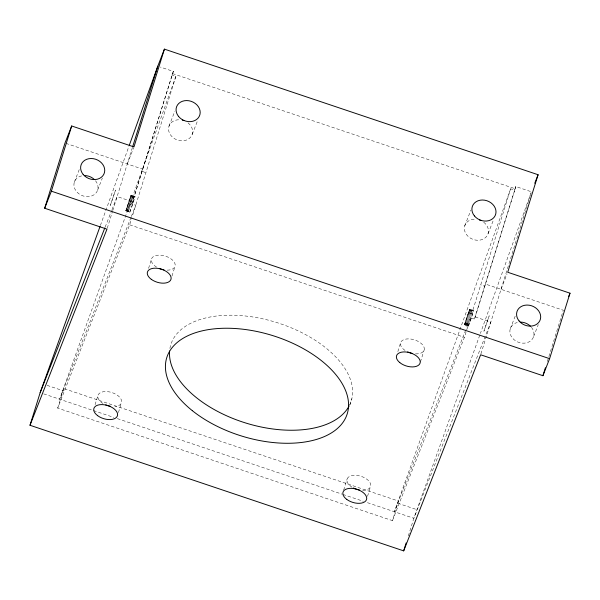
<?xml version="1.0" encoding="UTF-8"?>
<svg xmlns="http://www.w3.org/2000/svg" width="600" height="600" viewBox="0 0 600 600"><rect width="100%" height="100%" fill="white"/><g stroke="black" fill="none" stroke-linecap="round" stroke-linejoin="round"><path stroke-width="0.45" stroke-dasharray="3 2.25" d="M125.865 210.833L131.093 195.285L125.903 210.84L129.795 212.153L132.48 204.96L135.023 196.605L131.093 195.285M129.795 212.153L135.023 196.605M464.475 324.765L469.702 309.218L464.475 324.765L468.405 326.085L471.435 317.873L473.632 310.538L469.702 309.218M468.405 326.085L473.632 310.538M107.243 228.285L112.455 211.545M112.725 210.667L132.27 147.975M57.705 408.112L63.795 388.553L398.543 501.075L392.452 520.635L57.705 408.112L129.653 224.805L131.865 217.695M131.31 216.54L135.743 205.245L131.85 203.94L173.303 71.415L160.38 67.065M131.85 203.94L173.303 71.415L172.02 74.963L175.913 76.267L132.142 216.803M95.07 404.692L98.047 395.13M148.583 268.35L151.56 258.788M118.425 412.545L121.403 402.982M171.99 276.06L174.975 266.498M349.957 404.79L351.855 398.707M343.642 490.17L347.16 478.868M397.853 351.608L400.56 342.915M367.538 496.283L370.515 486.72M420.412 362.017L424.207 349.853M392.452 520.635L464.4 337.327L510.66 188.79L514.553 190.102L515.835 186.555L531.405 191.79L480.382 333.472M474.382 319.08L515.835 186.555L475.222 316.95L474.382 319.08L470.49 317.767L466.058 329.062M408.338 535.898L413.827 518.273L480.06 334.35M480.915 353.895L531.127 192.683M547.327 361.56L563.31 310.245L485.46 284.077L484.62 286.207L480.728 284.895M100.403 225.472L128.94 146.273M175.913 76.267L59.617 399.21L130.972 217.41M510.66 188.79L394.365 511.732L465.72 329.933M74.302 182.175L79.657 168.54M97.657 190.028L102.345 178.095M127.275 163.972L133.627 147.773M105.142 227.108L111.645 210.532M111.99 209.663L117.12 196.567L132.69 201.803M168.968 126.188L174.788 111.36M192.21 134.4L197.685 120.442M464.737 225.81L470.895 210.112M488.092 233.655L493.222 220.575M501.03 289.312L507.053 273.96M510.255 328.725L515.273 315.93M533.61 336.57L538.29 324.638M172.462 73.545L514.995 188.685M65.873 143.333L142.845 169.208L142.005 171.337L145.898 172.65M131.01 195.413L135.007 196.748M469.62 309.345L473.618 310.68M130.89 195.66L134.955 197.025M469.5 309.6L473.565 310.957M130.725 196.042L134.85 197.423M469.342 309.975L473.467 311.355M130.53 196.545L134.715 197.94M469.14 310.478L473.325 311.873M130.29 197.16L134.528 198.57M468.9 311.093L473.145 312.502M130.028 197.873L134.31 199.298M468.638 311.805L472.92 313.23M129.735 198.675L134.062 200.108M468.78 312.735L472.673 314.04M468.345 312.608L472.237 313.913M129.42 199.553L133.785 201M468.03 313.485L472.395 314.933M129.09 200.49L133.477 201.945M467.7 314.423L472.088 315.877M475.222 316.95L490.793 322.178L413.827 518.273L366.84 502.478M128.752 201.465L133.155 202.928M467.362 315.405L471.765 316.86M128.407 202.478L132.825 203.94M467.018 316.41L471.435 317.873M128.587 203.647L132.48 204.96M128.062 203.498L131.955 204.803M466.673 317.43L471.09 318.892M127.725 204.51L132.135 205.965M466.335 318.442L470.745 319.905M127.41 205.493L131.797 206.947M466.02 319.425L470.408 320.88M127.102 206.438L131.468 207.885M465.713 320.37L470.077 321.817M126.825 207.33L131.153 208.763M465.435 321.263L469.763 322.695M126.57 208.14L130.86 209.565M465.18 322.072L469.47 323.498M126.352 208.868L130.597 210.278M465.315 322.905L469.207 324.21M464.963 322.8L468.855 324.112M126.172 209.498L130.358 210.892M464.783 323.43L468.967 324.825M126.03 210.015L130.155 211.395M464.64 323.947L468.765 325.327M126.105 210.465L129.998 211.77M125.933 210.413L129.825 211.725M464.543 324.345L468.607 325.71M125.88 210.69L129.87 212.025M464.49 324.623L468.48 325.957M129.653 224.805L464.4 337.327M47.085 385.35L62.963 390.683M397.71 503.205L417.173 509.752M43.695 393.855L113.775 417.412M117.33 418.612L341.978 494.123M342.862 494.423L363.285 501.285M169.913 348.42A94.5 52.568 17.3 0 1 277.358 322.74A94.5 52.568 17.3 0 1 349.53 405.18M102.938 403.463A12.322 6.855 17.3 0 1 101.227 392.31A12.322 6.855 17.3 0 1 119.468 396.998A12.322 6.855 17.3 0 1 114.84 406.522M352.05 487.2A12.322 6.855 17.3 0 1 350.715 475.912A12.322 6.855 17.3 0 1 369.142 481.373A12.322 6.855 17.3 0 1 362.505 490.298M156.593 267.12A12.322 6.855 17.3 0 1 155.04 255.795A12.322 6.855 17.3 0 1 173.505 261.135A12.322 6.855 17.3 0 1 167.062 270.142M405.007 350.407A12.322 6.855 17.3 0 1 404.805 339.33A12.322 6.855 17.3 0 1 423.037 345.405A12.322 6.855 17.3 0 1 415.35 353.858M531.457 327.278A12.322 10.238 21.4 0 1 528.48 342.15A12.322 10.238 21.4 0 1 511.26 336.36A12.322 10.238 21.4 0 1 517.237 322.5M95.505 180.735A12.322 10.238 21.4 0 1 92.085 195.795A12.322 10.238 21.4 0 1 74.858 188.94A12.322 10.238 21.4 0 1 82.778 175.672M483.697 222.195A12.322 10.238 21.4 0 1 483.825 238.8A12.322 10.238 21.4 0 1 465.293 232.567A12.322 10.238 21.4 0 1 474.757 219.195M188.047 122.895A12.322 10.238 21.4 0 1 187.822 139.455A12.322 10.238 21.4 0 1 169.387 132.945A12.322 10.238 21.4 0 1 179.16 119.752M110.31 205.447L115.56 190.058L110.31 205.447M483.945 331.17L489.202 315.78L483.945 331.17"/><path stroke-width="0.9" d="M30 425.265L106.965 229.17L44.685 208.237L64.995 143.04L71.685 125.985L133.965 146.917L164.422 49.125L538.095 174.735L507.72 272.257L570 293.19L549.607 358.665L542.918 375.712L480.638 354.78L403.673 550.875L30 425.265L40.155 392.67L100.08 226.35M44.685 208.237L51.383 191.183L71.685 125.985M132.547 147.083L157.792 66.195L164.422 49.125M403.673 550.875L406.14 542.947M542.918 375.712L545.393 367.748M129.255 145.395L157.792 66.195M104.805 227.985L40.155 392.67M534.75 183.262L538.095 174.735M568.665 296.603L570 293.19M51.383 191.183L549.607 358.665M349.132 405.952A94.5 52.568 17.3 0 1 246.225 423.158A94.5 52.568 17.3 0 1 169.59 351.015M110.325 406.252A12.322 6.855 17.3 0 1 105.712 404.888M359.438 489.99A12.322 6.855 17.3 0 1 353.392 487.957M164.002 269.858A12.322 6.855 17.3 0 1 159.382 268.522M412.252 353.43A12.322 6.855 17.3 0 1 407.692 351.907M520.275 322.11A12.322 10.238 21.4 0 1 530.408 326.138M84.323 175.567A12.322 10.238 21.4 0 1 94.455 179.595M479.46 219.952A12.322 10.238 21.4 0 1 480.96 220.545M182.31 120.135A12.322 10.238 21.4 0 1 183.855 120.585M192.308 410.655A94.5 52.568 17.3 0 0 345.465 418.222A94.5 52.568 17.3 0 0 233.205 328.403A94.5 52.568 17.3 0 0 192.308 410.655M97.65 415.673A12.322 6.855 17.3 0 0 117.337 416.025A12.322 6.855 17.3 0 0 102 404.595A12.322 6.855 17.3 0 0 97.65 415.673M346.77 499.41A12.322 6.855 17.3 0 0 366.457 499.763A12.322 6.855 17.3 0 0 351.112 488.332A12.322 6.855 17.3 0 0 346.77 499.41M151.297 279.33A12.322 6.855 17.3 0 0 170.91 279.532A12.322 6.855 17.3 0 0 155.407 268.178A12.322 6.855 17.3 0 0 151.297 279.33M399.78 362.587A12.322 6.855 17.3 0 0 419.82 363.728A12.322 6.855 17.3 0 0 405.353 351.945A12.322 6.855 17.3 0 0 399.78 362.587M474.42 215.917A12.322 10.238 21.4 0 0 495.12 215.715A12.322 10.238 21.4 0 0 482.287 200.01A12.322 10.238 21.4 0 0 474.42 215.917M178.455 116.31A12.322 10.238 21.4 0 0 199.215 116.445A12.322 10.238 21.4 0 0 186.69 100.567A12.322 10.238 21.4 0 0 178.455 116.31M519.097 320.962A12.322 10.238 21.4 0 0 539.805 320.767A12.322 10.238 21.4 0 0 526.965 305.055A12.322 10.238 21.4 0 0 519.097 320.962M83.145 174.42A12.322 10.238 21.4 0 0 103.852 174.218A12.322 10.238 21.4 0 0 91.02 158.512A12.322 10.238 21.4 0 0 83.145 174.42"/></g></svg>
